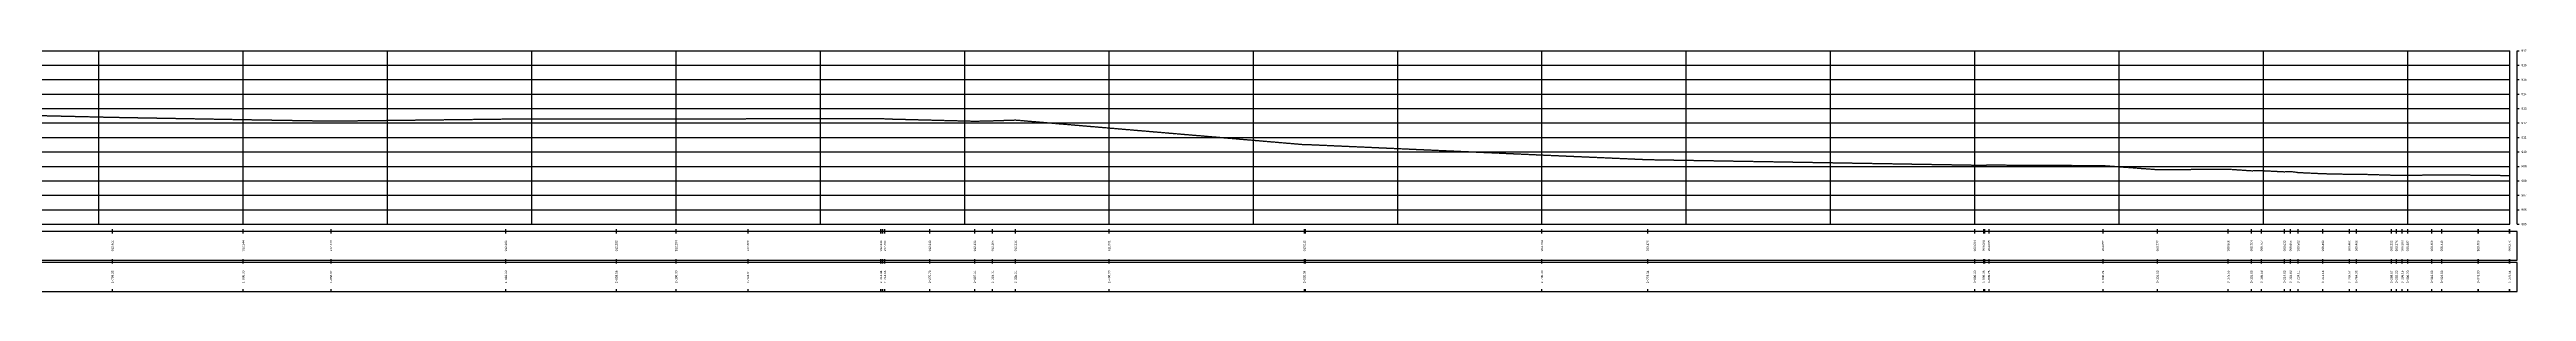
# Model space of a CAD drawing. Header units: millimetres. Extents: x 1478788 to 1486142, y 824439 to 831516.
# Drawn here: x 1484426 to 1486142, y 828327 to 828494 of the extents above; entities that cross this region are included whole.
import ezdxf
from ezdxf.enums import TextEntityAlignment as Align

# ---------------------------------------------------------------- set-up
doc = ezdxf.new("R2010")
doc.units = ezdxf.units.MM
doc.linetypes.add('HIDDEN', pattern=[0.375, 0.25, -0.125])
for name, color, linetype in [('GL', 3, 'HIDDEN'), ('GRID', 8, 'Continuous'), ('SCALE_LINE', 1, 'Continuous'), ('TitleBox', 7, 'Continuous')]:
    doc.layers.add(name, color=color, linetype=linetype)
doc.styles.get("Standard").update_dxf_attribs({"font": 'arial.ttf'})

msp = doc.modelspace()

# ---------------------------------------------------------------- linework, layer by layer
at = {"layer": 'GL'}
msp.add_lwpolyline([(1484312.2, 828450.9), (1484469.6, 828447.2), (1484469.6, 828447.2), (1484469.6, 828447.2), (1484469.6, 828447.2), (1484469.6, 828447.2), (1484560.2, 828445.6), (1484621, 828444.6), (1484742.2, 828446), (1484742.2, 828446), (1484742.2, 828446), (1484742.2, 828446), (1484742.2, 828446), (1484742.2, 828446), (1484818.8, 828446.1), (1484860.2, 828446.1), (1484910, 828446.2), (1484910, 828446.2), (1485002.1, 828446.3), (1485003.1, 828446.3), (1485003.4, 828446.3), (1485004.9, 828446.1), (1485004.9, 828446.1), (1485004.9, 828446.1), (1485036, 828445.3), (1485067.2, 828444.5), (1485067.2, 828444.5), (1485067.2, 828444.5), (1485067.2, 828444.5), (1485079.5, 828444.8), (1485095.4, 828445.3), (1485095.4, 828445.3), (1485095.4, 828445.3), (1485095.4, 828445.3), (1485095.4, 828445.3), (1485160.2, 828439.8), (1485295.6, 828428.3), (1485296.3, 828428.4), (1485296.3, 828428.4), (1485460.2, 828421.1), (1485533.5, 828417.9), (1485533.5, 828417.9), (1485533.5, 828417.9), (1485533.6, 828417.9), (1485533.6, 828417.9), (1485533.6, 828417.9), (1485533.6, 828417.9), (1485760.2, 828414.1), (1485766.3, 828414), (1485766.3, 828414), (1485767.2, 828414.1), (1485770, 828414.2), (1485849, 828413.8), (1485886.8, 828411), (1485935.8, 828411.3), (1485951.9, 828410.2), (1485958.9, 828410.3), (1485974.8, 828409.5), (1485979, 828409.7), (1485984.3, 828409), (1486001.4, 828408.2), (1486019.7, 828407.8), (1486024.6, 828407.9), (1486048.9, 828407.2), (1486052.4, 828407), (1486056.4, 828407), (1486060.2, 828407.1), (1486076.9, 828407.3), (1486083.8, 828407.3), (1486109, 828407.2), (1486109.1, 828407.2), (1486130.8, 828406.9), (1486131, 828406.9), (1486131, 828406.9)], dxfattribs=at)
at = {"layer": 'GRID'}
for p, q in [((1482760.2, 828493.2), (1486131, 828493.2)), ((1482760.2, 828483.2), (1486131, 828483.2)), ((1484460.2, 828373.2), (1484460.2, 828493.2)), ((1484560.2, 828373.2), (1484560.2, 828493.2)), ((1484660.2, 828373.2), (1484660.2, 828493.2)), ((1484760.2, 828373.2), (1484760.2, 828493.2)), ((1484860.2, 828373.2), (1484860.2, 828493.2)), ((1484960.2, 828373.2), (1484960.2, 828493.2)), ((1485060.2, 828373.2), (1485060.2, 828493.2)), ((1485160.2, 828373.2), (1485160.2, 828493.2)), ((1485260.2, 828373.2), (1485260.2, 828493.2)), ((1485360.2, 828373.2), (1485360.2, 828493.2)), ((1485460.2, 828373.2), (1485460.2, 828493.2)), ((1485560.2, 828373.2), (1485560.2, 828493.2)), ((1485660.2, 828373.2), (1485660.2, 828493.2)), ((1485760.2, 828373.2), (1485760.2, 828493.2)), ((1485860.2, 828373.2), (1485860.2, 828493.2)), ((1485960.2, 828373.2), (1485960.2, 828493.2)), ((1486060.2, 828373.2), (1486060.2, 828493.2)), ((1486131, 828373.2), (1486131, 828493.2)), ((1482760.2, 828473.2), (1486131, 828473.2)), ((1482760.2, 828463.2), (1486131, 828463.2)), ((1482760.2, 828453.2), (1486131, 828453.2)), ((1482760.2, 828443.2), (1486131, 828443.2)), ((1482760.2, 828433.2), (1486131, 828433.2)), ((1482760.2, 828423.2), (1486131, 828423.2)), ((1482760.2, 828413.2), (1486131, 828413.2)), ((1482760.2, 828403.2), (1486131, 828403.2)), ((1482760.2, 828393.2), (1486131, 828393.2)), ((1482760.2, 828383.2), (1486131, 828383.2)), ((1482760.2, 828373.2), (1486131, 828373.2))]:
    msp.add_line(p, q, dxfattribs=at)
at = {"layer": 'SCALE_LINE'}
for p, q in [((1486136, 828373.2), (1486136, 828493.2)), ((1486136, 828493.2), (1486137.5, 828493.2)), ((1486136, 828483.2), (1486137.5, 828483.2)), ((1486136, 828473.2), (1486137.5, 828473.2)), ((1486136, 828463.2), (1486137.5, 828463.2)), ((1486136, 828453.2), (1486137.5, 828453.2)), ((1486136, 828443.2), (1486137.5, 828443.2)), ((1486136, 828433.2), (1486137.5, 828433.2)), ((1486136, 828423.2), (1486137.5, 828423.2)), ((1486136, 828413.2), (1486137.5, 828413.2)), ((1486136, 828403.2), (1486137.5, 828403.2)), ((1486136, 828393.2), (1486137.5, 828393.2)), ((1486136, 828383.2), (1486137.5, 828383.2)), ((1486136, 828373.2), (1486137.5, 828373.2))]:
    msp.add_line(p, q, dxfattribs=at)
at = {"layer": 'TitleBox'}
for p, q in [((1484469.6, 828366.7), (1484469.6, 828369.7)), ((1484469.6, 828366.7), (1484469.6, 828369.7)), ((1484469.6, 828366.7), (1484469.6, 828369.7)), ((1484469.6, 828366.7), (1484469.6, 828369.7)), ((1484469.6, 828366.7), (1484469.6, 828369.7)), ((1484560.2, 828366.7), (1484560.2, 828369.7)), ((1484621, 828366.7), (1484621, 828369.7)), ((1484742.2, 828366.7), (1484742.2, 828369.7)), ((1484742.2, 828366.7), (1484742.2, 828369.7)), ((1484742.2, 828366.7), (1484742.2, 828369.7)), ((1484742.2, 828366.7), (1484742.2, 828369.7)), ((1484742.2, 828366.7), (1484742.2, 828369.7)), ((1484742.2, 828366.7), (1484742.2, 828369.7)), ((1484818.8, 828366.7), (1484818.8, 828369.7)), ((1484860.2, 828366.7), (1484860.2, 828369.7)), ((1484910, 828366.7), (1484910, 828369.7)), ((1484910, 828366.7), (1484910, 828369.7)), ((1485002.1, 828366.7), (1485002.1, 828369.7)), ((1485003.1, 828366.7), (1485003.1, 828369.7)), ((1485003.4, 828366.7), (1485003.4, 828369.7)), ((1485004.9, 828366.7), (1485004.9, 828369.7)), ((1485004.9, 828366.7), (1485004.9, 828369.7)), ((1485004.9, 828366.7), (1485004.9, 828369.7)), ((1485036, 828366.7), (1485036, 828369.7)), ((1485067.2, 828366.7), (1485067.2, 828369.7)), ((1485067.2, 828366.7), (1485067.2, 828369.7)), ((1485067.2, 828366.7), (1485067.2, 828369.7)), ((1485067.2, 828366.7), (1485067.2, 828369.7)), ((1485079.5, 828366.7), (1485079.5, 828369.7)), ((1485095.4, 828366.7), (1485095.4, 828369.7)), ((1485095.4, 828366.7), (1485095.4, 828369.7)), ((1485095.4, 828366.7), (1485095.4, 828369.7)), ((1485095.4, 828366.7), (1485095.4, 828369.7)), ((1485095.4, 828366.7), (1485095.4, 828369.7)), ((1485160.2, 828366.7), (1485160.2, 828369.7)), ((1485295.6, 828366.7), (1485295.6, 828369.7)), ((1485296.3, 828366.7), (1485296.3, 828369.7)), ((1485296.3, 828366.7), (1485296.3, 828369.7)), ((1485460.2, 828366.7), (1485460.2, 828369.7)), ((1485533.5, 828366.7), (1485533.5, 828369.7)), ((1485533.5, 828366.7), (1485533.5, 828369.7)), ((1485533.5, 828366.7), (1485533.5, 828369.7)), ((1485533.6, 828366.7), (1485533.6, 828369.7)), ((1485533.6, 828366.7), (1485533.6, 828369.7)), ((1485533.6, 828366.7), (1485533.6, 828369.7)), ((1485533.6, 828366.7), (1485533.6, 828369.7)), ((1485760.2, 828366.7), (1485760.2, 828369.7)), ((1485766.3, 828366.7), (1485766.3, 828369.7)), ((1485766.3, 828366.7), (1485766.3, 828369.7)), ((1485767.2, 828366.7), (1485767.2, 828369.7)), ((1485770, 828366.7), (1485770, 828369.7)), ((1485849, 828366.7), (1485849, 828369.7)), ((1485886.8, 828366.7), (1485886.8, 828369.7)), ((1485935.8, 828366.7), (1485935.8, 828369.7)), ((1485951.9, 828366.7), (1485951.9, 828369.7)), ((1485958.9, 828366.7), (1485958.9, 828369.7)), ((1485974.8, 828366.7), (1485974.8, 828369.7)), ((1485979, 828366.7), (1485979, 828369.7)), ((1485984.3, 828366.7), (1485984.3, 828369.7)), ((1486001.4, 828366.7), (1486001.4, 828369.7)), ((1486019.7, 828366.7), (1486019.7, 828369.7)), ((1486024.6, 828366.7), (1486024.6, 828369.7)), ((1486048.9, 828366.7), (1486048.9, 828369.7)), ((1486052.4, 828366.7), (1486052.4, 828369.7)), ((1486056.4, 828366.7), (1486056.4, 828369.7)), ((1486060.2, 828366.7), (1486060.2, 828369.7)), ((1486076.9, 828366.7), (1486076.9, 828369.7)), ((1486083.8, 828366.7), (1486083.8, 828369.7)), ((1486109, 828366.7), (1486109, 828369.7)), ((1486109.1, 828366.7), (1486109.1, 828369.7)), ((1486130.8, 828366.7), (1486130.8, 828369.7)), ((1486131, 828366.7), (1486131, 828369.7)), ((1486131, 828366.7), (1486131, 828369.7)), ((1484469.6, 828345.9), (1484469.6, 828348.9)), ((1484469.6, 828345.9), (1484469.6, 828348.9)), ((1484469.6, 828345.9), (1484469.6, 828348.9)), ((1484469.6, 828345.9), (1484469.6, 828348.9)), ((1484469.6, 828345.9), (1484469.6, 828348.9)), ((1484560.2, 828345.9), (1484560.2, 828348.9)), ((1484621, 828345.9), (1484621, 828348.9)), ((1484742.2, 828345.9), (1484742.2, 828348.9)), ((1484742.2, 828345.9), (1484742.2, 828348.9)), ((1484742.2, 828345.9), (1484742.2, 828348.9)), ((1484742.2, 828345.9), (1484742.2, 828348.9)), ((1484742.2, 828345.9), (1484742.2, 828348.9)), ((1484742.2, 828345.9), (1484742.2, 828348.9)), ((1484818.8, 828345.9), (1484818.8, 828348.9)), ((1484860.2, 828345.9), (1484860.2, 828348.9)), ((1484910, 828345.9), (1484910, 828348.9)), ((1484910, 828345.9), (1484910, 828348.9)), ((1485002.1, 828345.9), (1485002.1, 828348.9)), ((1485003.1, 828345.9), (1485003.1, 828348.9)), ((1485003.4, 828345.9), (1485003.4, 828348.9)), ((1485004.9, 828345.9), (1485004.9, 828348.9)), ((1485004.9, 828345.9), (1485004.9, 828348.9)), ((1485004.9, 828345.9), (1485004.9, 828348.9)), ((1485036, 828345.9), (1485036, 828348.9)), ((1485067.2, 828345.9), (1485067.2, 828348.9)), ((1485067.2, 828345.9), (1485067.2, 828348.9)), ((1485067.2, 828345.9), (1485067.2, 828348.9)), ((1485067.2, 828345.9), (1485067.2, 828348.9)), ((1485079.5, 828345.9), (1485079.5, 828348.9)), ((1485095.4, 828345.9), (1485095.4, 828348.9)), ((1485095.4, 828345.9), (1485095.4, 828348.9)), ((1485095.4, 828345.9), (1485095.4, 828348.9)), ((1485095.4, 828345.9), (1485095.4, 828348.9)), ((1485095.4, 828345.9), (1485095.4, 828348.9)), ((1485160.2, 828345.9), (1485160.2, 828348.9)), ((1485295.6, 828345.9), (1485295.6, 828348.9)), ((1485296.3, 828345.9), (1485296.3, 828348.9)), ((1485296.3, 828345.9), (1485296.3, 828348.9)), ((1485460.2, 828345.9), (1485460.2, 828348.9)), ((1485533.5, 828345.9), (1485533.5, 828348.9)), ((1485533.5, 828345.9), (1485533.5, 828348.9)), ((1485533.5, 828345.9), (1485533.5, 828348.9)), ((1485533.6, 828345.9), (1485533.6, 828348.9)), ((1485533.6, 828345.9), (1485533.6, 828348.9)), ((1485533.6, 828345.9), (1485533.6, 828348.9)), ((1485533.6, 828345.9), (1485533.6, 828348.9)), ((1485760.2, 828345.9), (1485760.2, 828348.9)), ((1485766.3, 828345.9), (1485766.3, 828348.9)), ((1485766.3, 828345.9), (1485766.3, 828348.9)), ((1485767.2, 828345.9), (1485767.2, 828348.9)), ((1485770, 828345.9), (1485770, 828348.9)), ((1485849, 828345.9), (1485849, 828348.9)), ((1485886.8, 828345.9), (1485886.8, 828348.9)), ((1485935.8, 828345.9), (1485935.8, 828348.9)), ((1485951.9, 828345.9), (1485951.9, 828348.9)), ((1485958.9, 828345.9), (1485958.9, 828348.9)), ((1485974.8, 828345.9), (1485974.8, 828348.9)), ((1485979, 828345.9), (1485979, 828348.9)), ((1485984.3, 828345.9), (1485984.3, 828348.9)), ((1486001.4, 828345.9), (1486001.4, 828348.9)), ((1486019.7, 828345.9), (1486019.7, 828348.9)), ((1486024.6, 828345.9), (1486024.6, 828348.9)), ((1486048.9, 828345.9), (1486048.9, 828348.9)), ((1486052.4, 828345.9), (1486052.4, 828348.9)), ((1486056.4, 828345.9), (1486056.4, 828348.9)), ((1486060.2, 828345.9), (1486060.2, 828348.9)), ((1486076.9, 828345.9), (1486076.9, 828348.9)), ((1486083.8, 828345.9), (1486083.8, 828348.9)), ((1486109, 828345.9), (1486109, 828348.9)), ((1486109.1, 828345.9), (1486109.1, 828348.9)), ((1486130.8, 828345.9), (1486130.8, 828348.9)), ((1486131, 828345.9), (1486131, 828348.9)), ((1486131, 828345.9), (1486131, 828348.9)), ((1484469.6, 828326.7), (1484469.6, 828328.2)), ((1484469.6, 828326.7), (1484469.6, 828328.2)), ((1484469.6, 828326.7), (1484469.6, 828328.2)), ((1484469.6, 828326.7), (1484469.6, 828328.2)), ((1484469.6, 828326.7), (1484469.6, 828328.2)), ((1484560.2, 828326.7), (1484560.2, 828328.2)), ((1484621, 828326.7), (1484621, 828328.2)), ((1484742.2, 828326.7), (1484742.2, 828328.2)), ((1484742.2, 828326.7), (1484742.2, 828328.2)), ((1484742.2, 828326.7), (1484742.2, 828328.2)), ((1484742.2, 828326.7), (1484742.2, 828328.2)), ((1484742.2, 828326.7), (1484742.2, 828328.2)), ((1484742.2, 828326.7), (1484742.2, 828328.2)), ((1484818.8, 828326.7), (1484818.8, 828328.2)), ((1484860.2, 828326.7), (1484860.2, 828328.2)), ((1484910, 828326.7), (1484910, 828328.2)), ((1484910, 828326.7), (1484910, 828328.2)), ((1485002.1, 828326.7), (1485002.1, 828328.2)), ((1485003.1, 828326.7), (1485003.1, 828328.2)), ((1485003.4, 828326.7), (1485003.4, 828328.2)), ((1485004.9, 828326.7), (1485004.9, 828328.2)), ((1485004.9, 828326.7), (1485004.9, 828328.2)), ((1485004.9, 828326.7), (1485004.9, 828328.2)), ((1485036, 828326.7), (1485036, 828328.2)), ((1485067.2, 828326.7), (1485067.2, 828328.2)), ((1485067.2, 828326.7), (1485067.2, 828328.2)), ((1485067.2, 828326.7), (1485067.2, 828328.2)), ((1485067.2, 828326.7), (1485067.2, 828328.2)), ((1485079.5, 828326.7), (1485079.5, 828328.2)), ((1485095.4, 828326.7), (1485095.4, 828328.2)), ((1485095.4, 828326.7), (1485095.4, 828328.2)), ((1485095.4, 828326.7), (1485095.4, 828328.2)), ((1485095.4, 828326.7), (1485095.4, 828328.2)), ((1485095.4, 828326.7), (1485095.4, 828328.2)), ((1485160.2, 828326.7), (1485160.2, 828328.2)), ((1485295.6, 828326.7), (1485295.6, 828328.2)), ((1485296.3, 828326.7), (1485296.3, 828328.2)), ((1485296.3, 828326.7), (1485296.3, 828328.2)), ((1485460.2, 828326.7), (1485460.2, 828328.2)), ((1485533.5, 828326.7), (1485533.5, 828328.2)), ((1485533.5, 828326.7), (1485533.5, 828328.2)), ((1485533.5, 828326.7), (1485533.5, 828328.2)), ((1485533.6, 828326.7), (1485533.6, 828328.2)), ((1485533.6, 828326.7), (1485533.6, 828328.2)), ((1485533.6, 828326.7), (1485533.6, 828328.2)), ((1485533.6, 828326.7), (1485533.6, 828328.2)), ((1485760.2, 828326.7), (1485760.2, 828328.2)), ((1485766.3, 828326.7), (1485766.3, 828328.2)), ((1485766.3, 828326.7), (1485766.3, 828328.2)), ((1485767.2, 828326.7), (1485767.2, 828328.2)), ((1485770, 828326.7), (1485770, 828328.2)), ((1485849, 828326.7), (1485849, 828328.2)), ((1485886.8, 828326.7), (1485886.8, 828328.2)), ((1485935.8, 828326.7), (1485935.8, 828328.2)), ((1485951.9, 828326.7), (1485951.9, 828328.2)), ((1485958.9, 828326.7), (1485958.9, 828328.2)), ((1485974.8, 828326.7), (1485974.8, 828328.2)), ((1485979, 828326.7), (1485979, 828328.2)), ((1485984.3, 828326.7), (1485984.3, 828328.2)), ((1486001.4, 828326.7), (1486001.4, 828328.2)), ((1486019.7, 828326.7), (1486019.7, 828328.2)), ((1486024.6, 828326.7), (1486024.6, 828328.2)), ((1486048.9, 828326.7), (1486048.9, 828328.2)), ((1486052.4, 828326.7), (1486052.4, 828328.2)), ((1486056.4, 828326.7), (1486056.4, 828328.2)), ((1486060.2, 828326.7), (1486060.2, 828328.2)), ((1486076.9, 828326.7), (1486076.9, 828328.2)), ((1486083.8, 828326.7), (1486083.8, 828328.2)), ((1486109, 828326.7), (1486109, 828328.2)), ((1486109.1, 828326.7), (1486109.1, 828328.2)), ((1486130.8, 828326.7), (1486130.8, 828328.2)), ((1486131, 828326.7), (1486131, 828328.2)), ((1486131, 828326.7), (1486131, 828328.2))]:
    msp.add_line(p, q, dxfattribs=at)
for points in [[(1482755.2, 828368.2), (1482755.2, 828348.2), (1486136, 828348.2), (1486136, 828368.2)], [(1482755.2, 828346.7), (1482755.2, 828326.7), (1486136, 828326.7), (1486136, 828346.7)]]:
    msp.add_lwpolyline(points, close=True, dxfattribs=at)

# ---------------------------------------------------------------- texts
for s, p in [('917', (1486139, 828493.2)), ('916', (1486139, 828483.2)), ('915', (1486139, 828473.2)), ('914', (1486139, 828463.2)), ('913', (1486139, 828453.2)), ('912', (1486139, 828443.2)), ('911', (1486139, 828433.2)), ('910', (1486139, 828423.2)), ('909', (1486139, 828413.2)), ('908', (1486139, 828403.2)), ('907', (1486139, 828393.2)), ('906', (1486139, 828383.2)), ('905', (1486139, 828373.2))]:
    msp.add_text(s, height=1.5).set_placement(p, align=Align.MIDDLE_LEFT)
for s, p in [('912.400', (1484469.6, 828358.2)), ('912.244', (1484560.2, 828358.2)), ('912.138', (1484621, 828358.2)), ('912.280', (1484742.2, 828358.2)), ('912.289', (1484818.8, 828358.2)), ('912.294', (1484860.2, 828358.2)), ('912.300', (1484910, 828358.2)), ('912.310', (1485002.1, 828358.2)), ('912.290', (1485004.9, 828358.2)), ('912.210', (1485036, 828358.2)), ('912.130', (1485067.2, 828358.2)), ('912.165', (1485079.5, 828358.2)), ('912.210', (1485095.4, 828358.2)), ('911.661', (1485160.2, 828358.2)), ('910.515', (1485295.6, 828358.2)), ('909.794', (1485460.2, 828358.2)), ('909.470', (1485533.5, 828358.2)), ('909.094', (1485760.2, 828358.2)), ('909.084', (1485766.3, 828358.2)), ('909.095', (1485770, 828358.2)), ('909.057', (1485849, 828358.2)), ('908.777', (1485886.8, 828358.2)), ('908.806', (1485935.8, 828358.2)), ('908.704', (1485951.9, 828358.2)), ('908.707', (1485958.9, 828358.2)), ('908.632', (1485974.8, 828358.2)), ('908.655', (1485979, 828358.2)), ('908.582', (1485984.3, 828358.2)), ('908.499', (1486001.4, 828358.2)), ('908.460', (1486019.7, 828358.2)), ('908.466', (1486024.6, 828358.2)), ('908.399', (1486048.9, 828358.2)), ('908.376', (1486052.4, 828358.2)), ('908.383', (1486056.4, 828358.2)), ('908.387', (1486060.2, 828358.2)), ('908.406', (1486076.9, 828358.2)), ('908.410', (1486083.8, 828358.2)), ('908.400', (1486109, 828358.2)), ('908.370', (1486130.8, 828358.2)), ('1+709.35', (1484469.6, 828336.7)), ('1+800.00', (1484560.2, 828336.7)), ('1+860.82', (1484621, 828336.7)), ('1+982.00', (1484742.2, 828336.7)), ('2+058.56', (1484818.8, 828336.7)), ('2+100.00', (1484860.2, 828336.7)), ('2+149.81', (1484910, 828336.7)), ('2+241.94', (1485002.1, 828336.7)), ('2+244.66', (1485004.9, 828336.7)), ('2+275.76', (1485036, 828336.7)), ('2+307.01', (1485067.2, 828336.7)), ('2+319.31', (1485079.5, 828336.7)), ('2+335.21', (1485095.4, 828336.7)), ('2+400.00', (1485160.2, 828336.7)), ('2+535.34', (1485295.6, 828336.7)), ('2+700.00', (1485460.2, 828336.7)), ('2+773.34', (1485533.5, 828336.7)), ('3+000.00', (1485760.2, 828336.7)), ('3+006.06', (1485766.3, 828336.7)), ('3+009.76', (1485770, 828336.7)), ('3+088.74', (1485849, 828336.7)), ('3+126.63', (1485886.8, 828336.7)), ('3+175.55', (1485935.8, 828336.7)), ('3+191.66', (1485951.9, 828336.7)), ('3+198.68', (1485958.9, 828336.7)), ('3+214.63', (1485974.8, 828336.7)), ('3+218.83', (1485979, 828336.7)), ('3+224.11', (1485984.3, 828336.7)), ('3+241.16', (1486001.4, 828336.7)), ('3+259.52', (1486019.7, 828336.7)), ('3+264.38', (1486024.6, 828336.7)), ('3+288.67', (1486048.9, 828336.7)), ('3+292.23', (1486052.4, 828336.7)), ('3+296.16', (1486056.4, 828336.7)), ('3+300.00', (1486060.2, 828336.7)), ('3+316.66', (1486076.9, 828336.7)), ('3+323.56', (1486083.8, 828336.7)), ('3+348.80', (1486109, 828336.7)), ('3+370.64', (1486130.8, 828336.7))]:
    msp.add_text(s, height=1.5, rotation=90, dxfattribs=at).set_placement(p, align=Align.MIDDLE_CENTER)

doc.saveas('drawing.dxf')
